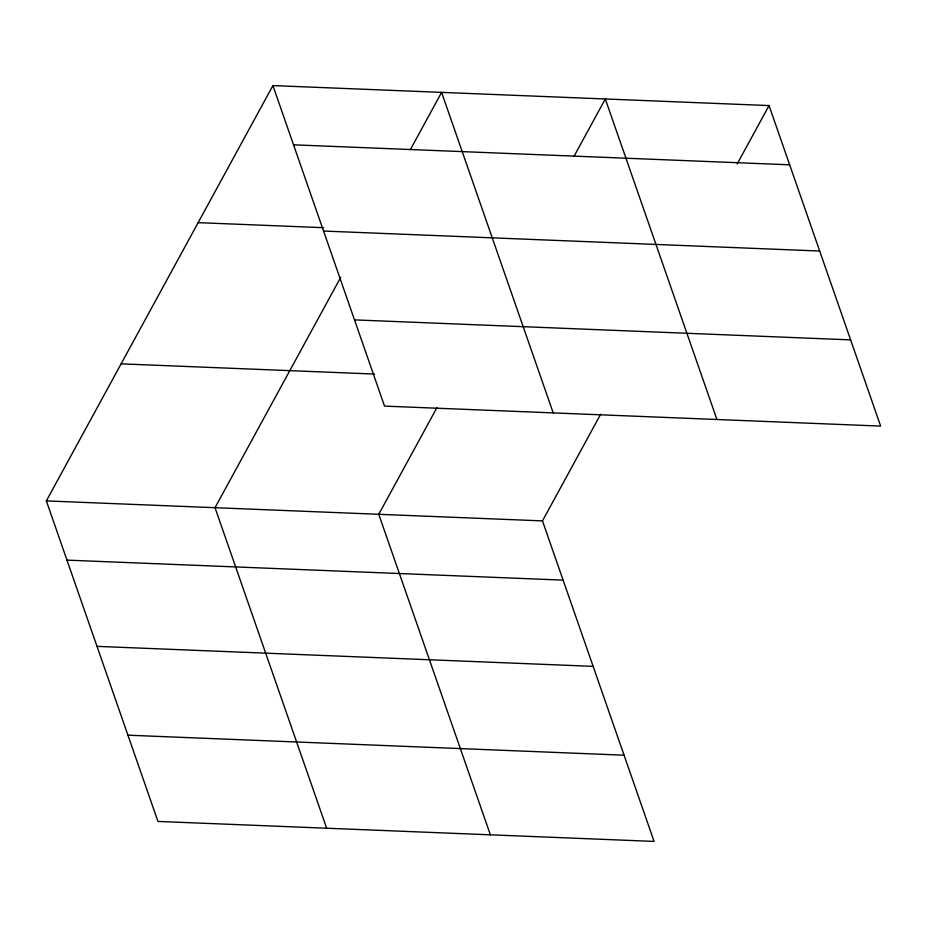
<?xml version="1.0" encoding="UTF-8"?>
<svg xmlns="http://www.w3.org/2000/svg" width="927" height="927" viewBox="0 0 927 927"><rect width="100%" height="100%" fill="white"/><g stroke="black" fill="none" stroke-linecap="round" stroke-linejoin="round"><path stroke-width="1.39" d="M600.626 414.299L542.48 520.893L654.091 841.415L157.961 821.426L46.35 500.904L272.909 85.585L769.039 105.574L880.65 426.096L384.52 406.107L272.909 85.585M340.696 277.347L215.029 507.706L326.652 828.217M410.441 149.49L441.588 92.387L553.21 412.897M436.907 407.695L378.761 514.3L490.371 834.81M574.161 156.084L605.308 98.98L716.93 419.502M737.185 163.952L769.039 105.574M293.535 144.821L789.665 164.809M198.146 222.642L323.569 227.694M323.558 231.043L819.688 251.032M354.496 319.885L850.627 339.873M121.113 363.847L374.531 374.056M46.35 500.904L542.48 520.893M66.976 560.128L563.106 580.128M96.999 646.362L593.129 666.351M127.938 735.192L624.068 755.192"/></g></svg>
